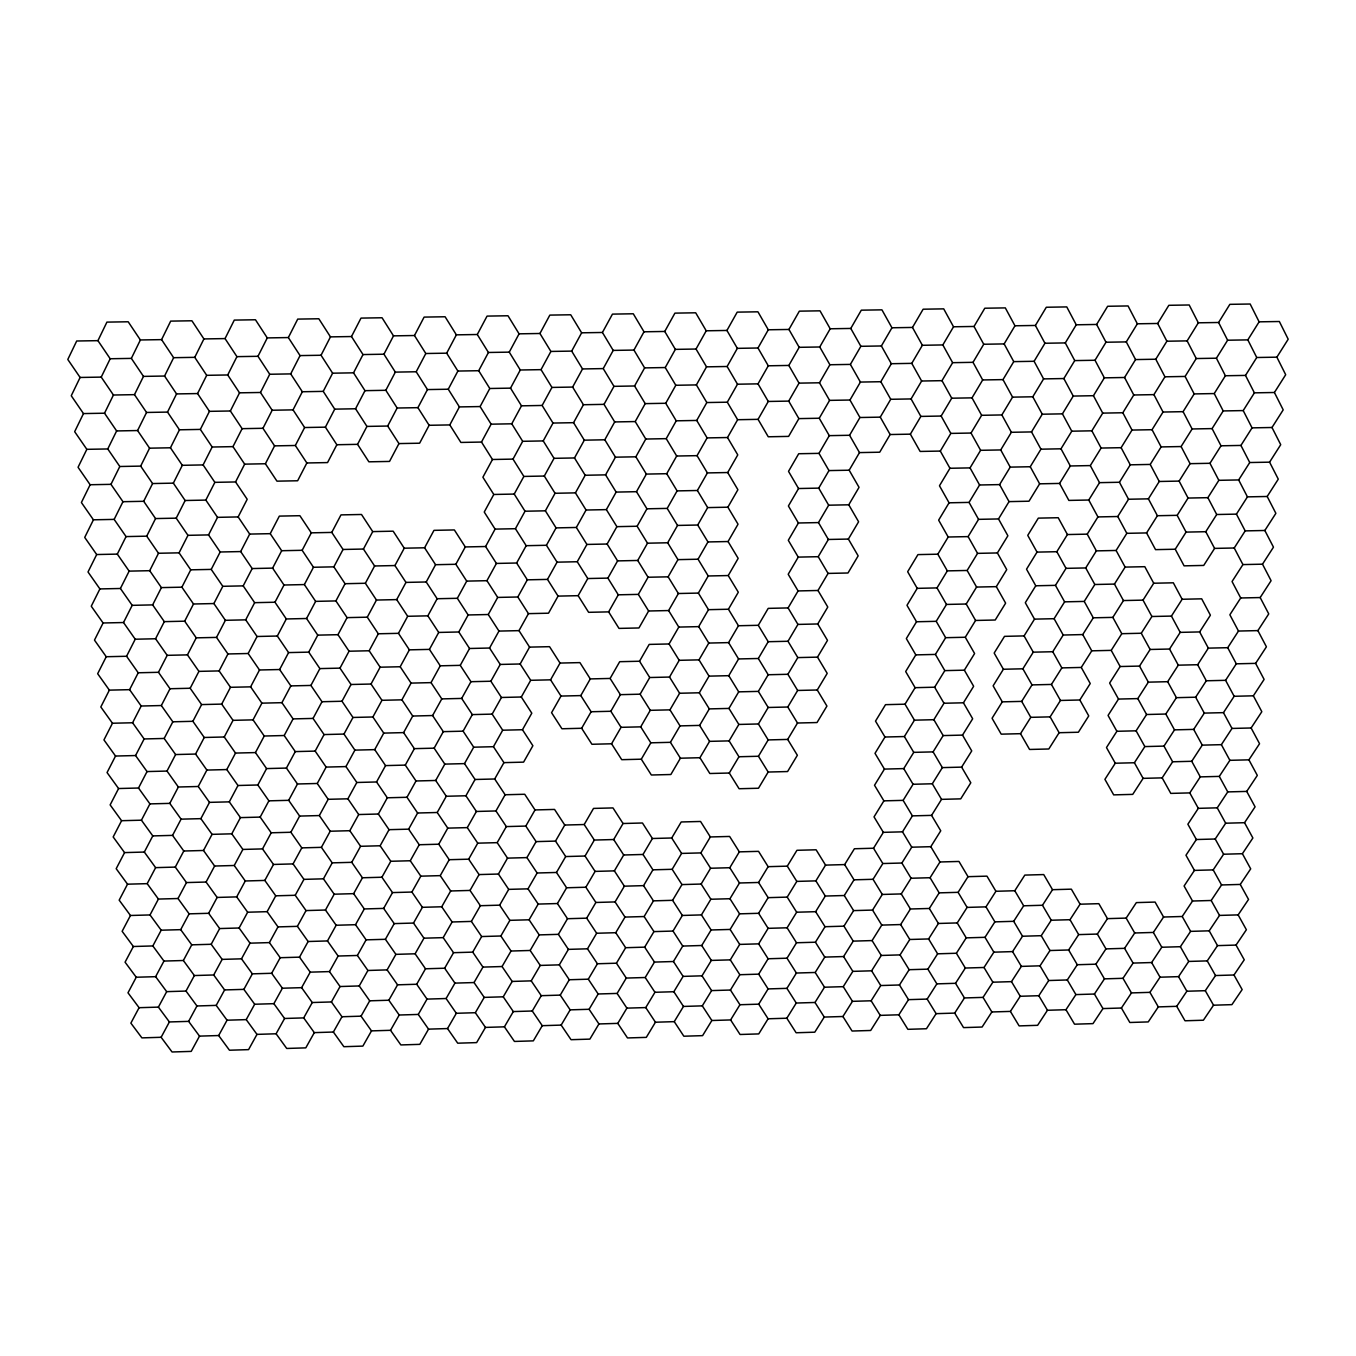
<?xml version="1.0" encoding="UTF-8"?>
<svg xmlns="http://www.w3.org/2000/svg" width="1356" height="1356" viewBox="0 0 1356 1356"><rect width="100%" height="100%" fill="white"/><g stroke="black" fill="none" stroke-linecap="round" stroke-linejoin="round"><path stroke-width="1.5" d="M97.937 340.661L106.921 322.118L128.193 321.779L140.38 339.966L161.584 339.627L173.636 357.696L194.756 357.34L206.688 375.324L227.723 374.968L239.52 392.833L260.488 392.477L272.166 410.241L293.049 409.868L304.608 427.53L325.406 427.157L336.847 444.734L327.542 462.582L306.846 462.972L295.354 445.497L274.573 445.87L262.962 428.293L242.114 428.666L230.367 410.987L209.434 411.343L197.569 393.562L176.551 393.918L164.568 376.036L143.482 376.392L131.363 358.391L110.192 358.747L97.937 340.661L76.699 341L67.8 359.459L80.106 377.46L71.258 395.749L83.479 413.58L104.531 413.207L116.633 430.937L137.583 430.547L149.567 448.175L170.449 447.785L182.314 465.311L203.112 464.922L214.858 482.346L235.571 481.956L247.199 499.279L238.148 516.924L249.69 534.078L270.234 533.671L281.675 550.722L302.151 550.299L313.456 567.266L333.864 566.842L345.051 583.707L365.374 583.266L376.459 600.047L396.698 599.606L407.681 616.285L427.852 615.844L438.7 632.438L458.803 631.981L469.549 648.49L489.567 648.032L500.211 664.44L520.162 663.982L530.688 680.305L550.57 679.831L560.994 696.069L580.792 695.594L591.114 711.747L610.844 711.273L620.37 694.662L640.134 694.187L649.727 677.525L669.525 677.051L679.203 660.321L699.001 659.864L708.764 643.066L728.596 642.608L738.444 625.743L758.292 625.302L768.208 608.369L788.09 607.929L798.091 590.928L817.99 590.487L828.075 573.418L847.992 572.995L858.162 555.858L848.381 539.061L858.602 521.772L848.771 504.805L859.043 487.346L849.178 470.21L859.484 452.599L879.722 452.209L890.129 434.53L910.368 434.157L920.86 416.411L941.149 416.038L951.726 398.206L972.015 397.85L982.676 379.951L1002.999 379.612L1013.746 361.628L1034.103 361.289L1044.934 343.254L1065.308 342.915L1076.24 324.796L1096.631 324.457L1107.649 306.27L1128.056 305.947L1137.345 323.796L1126.294 341.898L1105.987 342.237L1095.021 360.255L1074.732 360.594L1063.85 378.544L1043.595 378.9L1032.797 396.783L1012.559 397.139L1001.864 414.936L981.642 415.309L971.032 433.039L950.827 433.411L940.301 451.073L920.131 451.446L910.368 434.157M83.479 413.58L74.665 431.683L86.835 449.328L107.768 448.955L119.803 466.498L140.668 466.108L152.584 483.55L173.348 483.143L185.145 500.5L205.841 500.093L217.519 517.348L238.148 516.924M306.846 462.972L297.642 480.77L276.963 481.16L265.403 463.752L244.656 464.142L232.978 446.632L212.163 447.022L200.349 429.411L179.45 429.801L167.517 412.088L146.55 412.461L134.481 394.647L113.429 395.02L101.242 377.104L110.192 358.747M86.835 449.328L78.055 467.278L90.14 484.736L110.972 484.346L122.955 501.703L143.702 501.296L155.55 518.568L176.229 518.162L187.959 535.332L208.553 534.908L220.164 551.994L240.69 551.57L252.182 568.554L272.624 568.113L283.997 585.012L304.371 584.572L315.626 601.369L335.915 600.928L347.068 617.624L367.29 617.183L378.307 633.777L398.461 633.337L409.376 649.846L429.445 649.388L440.242 665.813L460.26 665.355L470.939 681.695L490.872 681.237L501.449 697.476L521.314 697.001L531.789 713.171L522.467 729.731L502.686 730.206L492.16 714.12L472.329 714.595L461.684 698.425L441.785 698.899L431.039 682.627L411.054 683.102L400.19 666.745L380.138 667.203L369.171 650.761L349.051 651.219L337.966 634.693L317.762 635.133L306.575 618.505L286.302 618.963L274.98 602.234L254.64 602.674L243.199 585.877L222.791 586.3L211.231 569.401L190.738 569.825L179.077 552.841L158.499 553.265L146.719 536.162L126.057 536.586L114.158 519.399L93.428 519.806L81.394 502.517L90.14 484.736M104.531 413.207L113.429 395.02M131.363 358.391L140.38 339.966M107.768 448.955L116.633 430.937M134.481 394.647L143.482 376.392M161.584 339.627L170.687 321.118L191.908 320.779L203.909 338.932L225.045 338.593L236.927 356.645L257.979 356.306L269.725 374.256L290.709 373.9L302.337 391.748L323.236 391.376L334.729 409.139L355.56 408.766L366.934 426.411L387.68 426.038L398.952 443.582L419.614 443.209L429.123 425.292L417.919 407.664L397.139 408.02L385.833 390.291L364.984 390.664L353.543 372.832L332.61 373.188L321.05 355.255L300.049 355.594L288.353 337.559L267.268 337.915L255.453 319.762L234.283 320.101L225.045 338.593M93.428 519.806L84.716 537.417L96.683 554.536L117.311 554.112L129.142 571.13L149.702 570.69L161.415 587.606L181.89 587.182L193.501 603.996L213.892 603.556L225.384 620.302L245.707 619.845L257.064 636.489L277.319 636.032L288.574 652.592L308.744 652.134L319.88 668.593L339.983 668.135L351.018 684.492L371.036 684.034L381.951 700.306L401.918 699.832L412.716 716.036L432.598 715.544L443.293 731.647L463.108 731.172L473.702 747.19L493.448 746.698L503.924 762.631L523.586 762.14L532.874 745.732L522.467 729.731M110.972 484.346L119.803 466.498M137.583 430.547L146.55 412.461M164.568 376.036L173.636 357.696M96.683 554.536L88.004 571.978L99.903 588.928L120.413 588.487L132.193 605.335L152.652 604.895L164.313 621.641L184.687 621.184L196.23 637.845L216.519 637.405L227.944 653.965L248.165 653.507L259.488 669.983L279.641 669.525L290.828 685.899L310.914 685.441L321.982 701.73L342 701.255L352.967 717.46L372.9 716.985L383.748 733.104L403.613 732.613L414.36 748.648L434.157 748.173L444.802 764.106L464.515 763.614L475.058 779.48L494.703 778.988L505.127 794.752L524.721 794.26L535.027 809.939L554.553 809.43L564.757 825.041L584.199 824.533L594.318 840.059L613.692 839.534L623.048 823.516L642.456 822.99L652.405 838.5L671.729 837.991L681.204 821.973L700.543 821.465L710.341 836.957L729.63 836.449L739.325 851.856L758.546 851.348L768.14 866.67L787.294 866.145L796.938 850.297L816.109 849.788L825.55 865.111L844.652 864.586L854.399 848.754L873.535 848.229L883.349 832.347L902.503 831.838L912.402 815.871L931.572 815.38L941.539 799.362L960.726 798.854L970.794 782.785L961.624 767.123L942.352 767.615L932.318 783.768L913.063 784.277L903.13 800.362L883.892 800.854L874.027 816.888L883.349 832.347M114.158 519.399L122.955 501.703M140.668 466.108L149.567 448.175M167.517 412.088L176.551 393.918M194.756 357.34L203.909 338.932M99.903 588.928L91.259 606.217L103.09 622.98L123.515 622.54L135.227 639.218L155.567 638.761L167.178 655.338L187.45 654.88L198.925 671.373L219.13 670.915L230.486 687.306L250.623 686.848L261.877 703.154L281.929 702.679L293.066 718.9L313.05 718.426L324.067 734.562L343.983 734.071L354.899 750.122L374.731 749.631L385.545 765.598L405.308 765.106L416.004 780.971L435.7 780.48L446.294 796.26L465.922 795.769L476.397 811.464L495.957 810.956L506.33 826.584L525.823 826.075L536.095 841.618L555.519 841.093L565.689 856.551L585.046 856.026L594.318 840.059M117.311 554.112L126.057 536.586M143.702 501.296L152.584 483.55M170.449 447.785L179.45 429.801M197.569 393.562L206.688 375.324M103.09 622.98L94.479 640.117L106.243 656.728L126.566 656.27L138.227 672.779L158.466 672.305L170.008 688.729L190.179 688.255L201.603 704.578L221.706 704.103L233.012 720.341L253.047 719.866L264.234 736.02L284.201 735.528L295.269 751.597L315.168 751.105L326.135 767.089L345.95 766.581L356.814 782.48L376.561 781.971L387.308 797.786L406.986 797.277L417.614 813.007L437.225 812.498L447.768 828.126L467.295 827.618L477.736 843.161L497.194 842.652L507.517 858.128L526.925 857.602L537.145 872.993L556.485 872.467L566.605 887.773L585.86 887.231L595.098 871.4L614.387 870.874L623.709 854.992L643.015 854.466L652.405 838.5M120.413 588.487L129.142 571.13M146.719 536.162L155.55 518.568M173.348 483.143L182.314 465.311M200.349 429.411L209.434 411.343M227.723 374.968L236.927 356.645M106.243 656.728L97.666 673.712L109.361 690.136L129.6 689.662L141.194 706.018L161.347 705.544L172.822 721.799L192.891 721.307L204.248 737.478L224.265 736.986L235.503 753.072L255.453 752.58L266.573 768.581L286.438 768.072L297.473 783.988L317.27 783.48L328.169 799.311L347.899 798.803L358.696 814.532L378.358 814.024L389.053 829.669L408.631 829.16L419.224 844.737L438.751 844.212L449.226 859.704L468.668 859.179L479.058 874.569L498.432 874.044L508.703 889.367L528.009 888.841L538.196 904.079L557.435 903.537L567.503 918.707L586.69 918.165L595.877 902.469L615.082 901.926L624.353 886.18L643.575 885.638L652.914 869.823L672.169 869.298L681.593 853.416L700.849 852.907L710.341 836.957M123.515 622.54L132.193 605.335M149.702 570.69L158.499 553.265M176.229 518.162L185.145 500.5M203.112 464.922L212.163 447.022M230.367 410.987L239.52 392.833M257.979 356.306L267.268 337.915M109.361 690.136L100.819 706.968L112.463 723.24L132.6 722.765L144.126 738.952L164.178 738.461L175.602 754.546L195.586 754.055L206.875 770.072L226.791 769.564L237.978 785.497L257.826 784.988L268.895 800.837L288.675 800.328L299.642 816.075L319.338 815.566L330.203 831.228L349.831 830.703L360.577 846.297L380.138 845.771L390.782 861.28L410.275 860.755L420.818 876.162L440.242 875.637L450.667 890.977L470.024 890.434L480.363 905.706L499.652 905.164L509.873 920.334L529.094 919.792L539.213 934.894L558.384 934.352L568.401 949.37L587.487 948.81L596.657 933.25L615.76 932.708L624.997 917.08L644.134 916.537L653.439 900.859L672.593 900.316L681.966 884.587L701.154 884.044L710.595 868.247L729.799 867.721L739.325 851.856M126.566 656.27L135.227 639.218M152.652 604.895L161.415 587.606M179.077 552.841L187.959 535.332M205.841 500.093L214.858 482.346M232.978 446.632L242.114 428.666M260.488 392.477L269.725 374.256M288.353 337.559L297.727 319.101L318.829 318.762L330.457 336.881L351.492 336.542L363.001 354.56L383.951 354.204L395.325 372.12L416.207 371.764L427.462 389.579L448.26 389.223L459.396 406.919L480.109 406.563L491.126 424.174L511.771 423.801L522.67 441.31L543.231 440.92L554.028 458.328L574.503 457.955L585.182 475.261L605.59 474.871L616.149 492.092L636.489 491.686L646.354 474.091L666.728 473.702L676.678 456.023L697.052 455.65L707.103 437.903L727.511 437.53L737.63 419.716L758.055 419.343L768.276 401.461L788.717 401.105L799.023 383.138L819.499 382.782L829.889 364.747L850.381 364.408L860.857 346.305L881.383 345.966L891.943 327.779L912.486 327.44L923.131 309.202L943.708 308.863L953.522 326.779L942.844 344.933L922.368 345.288L911.774 363.357L891.333 363.713L880.824 381.714L860.399 382.07L849.975 400.02L829.584 400.376L819.244 418.241L798.87 418.614L788.616 436.395L768.259 436.785L758.055 419.343M112.463 723.24L103.954 739.918L115.531 756.038L135.566 755.546L147.041 771.564L167.008 771.072L178.348 787.005L198.247 786.497L209.485 802.362L229.3 801.854L240.436 817.617L260.183 817.092L271.2 832.787L290.879 832.262L301.795 847.873L321.406 847.347L332.203 862.857L351.746 862.331L362.442 877.773L381.917 877.23L392.494 892.587L411.902 892.045L422.394 907.317L441.734 906.774L452.107 921.978L471.38 921.419L481.651 936.538L500.856 935.996L511.026 951.031L530.162 950.471L540.247 965.421L559.316 964.862L569.283 979.744L588.301 979.185L597.42 963.76L616.438 963.201L625.641 947.708L644.676 947.149L653.948 931.606L673.017 931.063L682.356 915.453L701.442 914.91L710.849 899.248L729.969 898.723L739.461 882.993L758.58 882.468L768.14 866.67M129.6 689.662L138.227 672.779M155.567 638.761L164.313 621.641M181.89 587.182L190.738 569.825M208.553 534.908L217.519 517.348M235.571 481.956L244.656 464.142M262.962 428.293L272.166 410.241M290.709 373.9L300.049 355.594M115.531 756.038L107.056 772.564L118.582 788.531L138.515 788.022L149.923 803.888L169.788 803.379L181.077 819.16L200.874 818.651L212.061 834.347L231.791 833.821L242.86 849.432L262.522 848.907L273.488 864.45L293.066 863.908L303.93 879.366L323.44 878.824L334.186 894.197L353.645 893.655L364.289 908.944L383.663 908.401L394.206 923.606L413.512 923.063L423.953 938.183L443.192 937.64L453.531 952.692L472.719 952.132L482.939 967.099L502.059 966.54L512.178 981.439L531.23 980.863L541.264 995.677L560.248 995.118L570.164 1009.847L589.097 1009.288L598.165 993.982L617.116 993.423L626.269 978.066L645.219 977.507L654.456 962.082L673.44 961.523L682.729 946.064L701.73 945.505L711.103 929.979L730.121 929.436L739.579 913.842L758.614 913.3L768.14 897.655L787.209 897.113L796.803 881.4L815.888 880.875L825.55 865.111M132.6 722.765L141.194 706.018M158.466 672.305L167.178 655.338M184.687 621.184L193.501 603.996M211.231 569.401L220.164 551.994M265.403 463.752L274.573 445.87M293.049 409.868L302.337 391.748M321.05 355.255L330.457 336.881M118.582 788.531L110.141 804.905L121.582 820.702L141.431 820.194L152.787 835.906L172.551 835.381L183.789 851.009L203.502 850.483L214.621 866.026L234.249 865.501L245.266 880.976L264.827 880.434L275.743 895.808L295.235 895.282L306.032 910.571L325.474 910.029L336.152 925.25L355.526 924.707L366.103 939.844L385.409 939.301L395.884 954.353L415.122 953.793L425.496 968.777L444.666 968.218L454.938 983.117L474.041 982.558L484.211 997.389L503.245 996.813L513.314 1011.576L532.281 1011L542.264 1025.678L561.164 1025.102L571.045 1039.696L589.877 1039.12L598.928 1023.95L617.777 1023.373L626.896 1008.135L645.761 1007.576L654.948 992.287L673.847 991.728L683.102 976.388L702.018 975.828L711.358 960.421L730.291 959.862L739.698 944.403L758.648 943.861L768.123 928.335L787.107 927.792L796.667 912.215L815.651 911.69L825.279 896.045L844.296 895.519L854.009 879.824L873.044 879.298L882.824 863.535L901.876 863.026L911.74 847.195L930.809 846.686L940.742 830.804L931.572 815.38M135.566 755.546L144.126 738.952M161.347 705.544L170.008 688.729M187.45 654.88L196.23 637.845M213.892 603.556L222.791 586.3M240.69 551.57L249.69 534.078M295.354 445.497L304.608 427.53M323.236 391.376L332.61 373.188M351.492 336.542L361.001 318.101L382.053 317.762L393.494 335.864L414.478 335.525L425.801 353.509L446.683 353.17L457.887 371.052L478.702 370.713L489.787 388.494L510.534 388.138L521.484 405.834L542.146 405.461L552.994 423.055L573.571 422.682L584.3 440.175L604.81 439.785L615.438 457.175L635.862 456.803L645.778 439.039L666.237 438.649L676.237 420.818L696.73 420.445L706.815 402.546L727.308 402.19L737.495 384.206L758.021 383.85L768.276 365.798L788.836 365.442L799.176 347.322L819.753 346.983L830.194 328.779L850.788 328.44L861.314 310.168L881.942 309.846L891.943 327.779M121.582 820.702L113.175 836.957L124.566 852.602L144.329 852.06L155.618 867.637L175.297 867.094L186.467 882.57L206.078 882.044L217.146 897.435L236.69 896.892L247.656 912.215L267.132 911.673L277.98 926.894L297.388 926.351L308.134 941.505L327.474 940.945L338.119 956.031L357.391 955.472L367.917 970.472L387.121 969.896L397.562 984.829L416.699 984.253L427.021 999.101L446.107 998.525L456.328 1013.288L475.346 1012.712L485.465 1027.407L504.415 1026.831L514.449 1041.442L533.332 1040.866L542.264 1025.678M138.515 788.022L147.041 771.564M164.178 738.461L172.822 721.799M190.179 688.255L198.925 671.373M216.519 637.405L225.384 620.302M243.199 585.877L252.182 568.554M270.234 533.671L279.336 516.111L299.896 515.704L311.287 532.84L331.779 532.416L343.034 549.468L363.442 549.044L374.595 565.977L394.935 565.554L405.969 582.402L426.225 581.978L437.14 598.725L457.345 598.301L468.142 614.963L488.262 614.522L498.957 631.082L518.992 630.642L529.569 647.117L549.553 646.676L560.028 663.067L579.927 662.609L590.284 678.915L610.115 678.441L619.692 661.694L639.54 661.236L649.185 644.405L669.067 643.964L678.797 627.082L698.696 626.625L708.493 609.675L728.426 609.234L738.308 592.216L728.24 575.554L708.222 575.978L698.374 593.081L678.373 593.521L668.61 610.556L648.626 610.997L638.947 627.964L618.997 628.404L608.641 611.878L588.623 612.319L578.148 595.674L558.062 596.115L547.485 579.402L527.315 579.826L516.636 563.011L496.398 563.435L485.601 546.519L465.278 546.943L454.362 529.942L433.971 530.349L424.598 547.79L404.241 548.197L393.155 531.179L372.714 531.603L361.51 514.483L340.983 514.89L331.779 532.416M325.406 427.157L334.729 409.139M353.543 372.832L363.001 354.56M124.566 852.602L116.192 868.688L127.532 884.18L147.194 883.654L158.415 899.062L178.009 898.52L189.128 913.842L208.654 913.3L219.655 928.555L239.114 927.996L250.013 943.166L269.403 942.606L280.2 957.709L299.523 957.15L310.202 972.15L329.457 971.591L340.051 986.524L359.238 985.948L369.713 1000.813L388.833 1000.236L399.206 1015.017L418.275 1014.441L428.547 1029.136L447.531 1028.56L457.718 1043.188L476.634 1042.611L485.465 1027.407M141.431 820.194L149.923 803.888M167.008 771.072L175.602 754.546M192.891 721.307L201.603 704.578M219.13 670.915L227.944 653.965M245.707 619.845L254.64 602.674M272.624 568.113L281.675 550.722M355.56 408.766L364.984 390.664M383.951 354.204L393.494 335.864M127.532 884.18L119.175 900.147L130.464 915.486L150.024 914.944L161.195 930.199L180.704 929.657L191.755 944.827L211.197 944.285L222.147 959.387L241.504 958.828L252.352 973.845L271.658 973.286L282.387 988.219L301.625 987.66L312.253 1002.525L331.423 1001.948L341.966 1016.746L361.052 1016.169L371.493 1030.882L390.528 1030.306L400.851 1044.934L419.818 1044.357L428.547 1029.136M144.329 852.06L152.787 835.906M169.788 803.379L178.348 787.005M195.586 754.055L204.248 737.478M221.706 704.103L230.486 687.306M248.165 653.507L257.064 636.489M274.98 602.234L283.997 585.012M302.151 550.299L311.287 532.84M398.952 443.582L389.528 461.43L368.883 461.82L357.56 444.344L366.934 426.411M385.833 390.291L395.325 372.12M414.478 335.525L424.106 317.101L445.107 316.762L456.362 334.847L477.295 334.508L488.431 352.475L509.263 352.136L520.28 370.002L541.044 369.646L551.943 387.426L572.639 387.07L583.419 404.732L604.03 404.359L614.692 421.936L635.235 421.563L645.202 403.63L665.745 403.274L675.797 385.274L696.391 384.918L706.527 366.849L727.121 366.493L737.342 348.356L726.935 330.457L737.206 312.134L757.936 311.812L768.293 329.779L757.987 348L737.342 348.356M130.464 915.486L122.142 931.301L133.363 946.505L152.838 945.946L163.957 961.065L183.365 960.506L194.366 975.54L213.706 974.981L224.604 989.931L243.877 989.372L254.674 1004.237L273.878 1003.677L284.574 1018.475L303.71 1017.898L314.304 1032.628L333.373 1032.035L343.865 1046.696L362.866 1046.103L371.493 1030.882M147.194 883.654L155.618 867.637M172.551 835.381L181.077 819.16M198.247 786.497L206.875 770.072M224.265 736.986L233.012 720.341M250.623 686.848L259.488 669.983M277.319 636.032L286.302 618.963M304.371 584.572L313.456 567.266M387.68 426.038L397.139 408.02M416.207 371.764L425.801 353.509M133.363 946.505L125.074 962.184L136.244 977.235L155.635 976.676L166.686 991.643L186.009 991.067L196.942 1005.966L216.214 1005.389L227.045 1020.204L246.233 1019.627L256.979 1034.374L276.099 1033.781L286.726 1048.459L305.795 1047.866L314.304 1032.628M150.024 914.944L158.415 899.062M175.297 867.094L183.789 851.009M200.874 818.651L209.485 802.362M226.791 769.564L235.503 753.072M253.047 719.866L261.877 703.154M279.641 669.525L288.574 652.592M306.575 618.505L315.626 601.369M333.864 566.842L343.034 549.468M417.919 407.664L427.462 389.579M446.683 353.17L456.362 334.847M136.244 977.235L127.989 992.795L139.092 1007.694L158.398 1007.118L169.381 1021.949L188.62 1021.373L199.518 1036.12L218.672 1035.543L229.469 1050.222L248.572 1049.629L256.979 1034.374M152.838 945.946L161.195 930.199M178.009 898.52L186.467 882.57M203.502 850.483L212.061 834.347M229.3 801.854L237.978 785.497M255.453 752.58L264.234 736.02M281.929 702.679L290.828 685.899M308.744 652.134L317.762 635.133M335.915 600.928L345.051 583.707M363.442 549.044L372.714 531.603M448.26 389.223L457.887 371.052M477.295 334.508L487.058 316.101L507.991 315.762L519.077 333.83L539.942 333.491L550.892 351.441L571.69 351.102L582.521 368.951L603.234 368.595L613.963 386.341L634.591 385.985L645.202 403.63M139.092 1007.694L130.871 1023.119L141.905 1037.882L161.127 1037.289L172.059 1051.985L191.213 1051.392L199.518 1036.12M155.635 976.676L163.957 961.065M180.704 929.657L189.128 913.842M206.078 882.044L214.621 866.026M231.791 833.821L240.436 817.617M257.826 784.988L266.573 768.581M284.201 735.528L293.066 718.9M310.914 685.441L319.88 668.593M337.966 634.693L347.068 617.624M365.374 583.266L374.595 565.977M727.511 437.53L737.766 454.887L727.697 472.532L707.391 472.922L697.391 490.499L677.102 490.889L667.203 508.398L646.931 508.805L637.117 526.247L616.878 526.653L606.369 509.619L586.063 510.025L575.436 492.872L555.045 493.279L544.315 476.041L523.857 476.431L513.009 459.108L492.465 459.498L481.499 442.056L460.887 442.446L449.802 424.92L459.396 406.919M478.702 370.713L488.431 352.475M158.398 1007.118L166.686 991.643M183.365 960.506L191.755 944.827M208.654 913.3L217.146 897.435M234.249 865.501L242.86 849.432M260.183 817.092L268.895 800.837M286.438 768.072L295.269 751.597M313.05 718.426L321.982 701.73M339.983 668.135L349.051 651.219M367.29 617.183L376.459 600.047M394.935 565.554L404.241 548.197M480.109 406.563L489.787 388.494M509.263 352.136L519.077 333.83M161.127 1037.289L169.381 1021.949M186.009 991.067L194.366 975.54M211.197 944.285L219.655 928.555M236.69 896.892L245.266 880.976M262.522 848.907L271.2 832.787M288.675 800.328L297.473 783.988M315.168 751.105L324.067 734.562M342 701.255L351.018 684.492M369.171 650.761L378.307 633.777M396.698 599.606L405.969 582.402M481.499 442.056L491.126 424.174M510.534 388.138L520.28 370.002M539.942 333.491L549.841 315.101L570.723 314.778L581.622 332.813L571.69 351.102M188.62 1021.373L196.942 1005.966M213.706 974.981L222.147 959.387M239.114 927.996L247.656 912.215M264.827 880.434L273.488 864.45M290.879 832.262L299.642 816.075M317.27 783.48L326.135 767.089M343.983 734.071L352.967 717.46M371.036 684.034L380.138 667.203M398.461 633.337L407.681 616.285M426.225 581.978L435.564 564.706L455.853 564.282L466.718 581.114L486.94 580.69L497.686 597.42L517.822 596.996L528.45 613.641L548.519 613.2L558.062 596.115M492.465 459.498L482.889 477.227L493.787 494.465L514.229 494.076L525.026 511.229L545.383 510.822L556.062 527.891L576.351 527.467L586.911 544.434L607.132 544.027L617.59 560.892L637.727 560.469L647.507 543.197L667.677 542.773L677.542 525.433L697.713 525.026L707.663 507.602L727.884 507.195L737.901 489.702L727.697 472.532M511.771 423.801L521.484 405.834M541.044 369.646L550.892 351.441M216.214 1005.389L224.604 989.931M241.504 958.828L250.013 943.166M267.132 911.673L275.743 895.808M293.066 863.908L301.795 847.873M319.338 815.566L328.169 799.311M345.95 766.581L354.899 750.122M372.9 716.985L381.951 700.306M400.19 666.745L409.376 649.846M427.852 615.844L437.14 598.725M455.853 564.282L465.278 546.943M493.787 494.465L484.245 512.043L495.093 529.111L515.433 528.704L526.179 545.688L546.434 545.282L557.062 562.164L577.249 561.74L587.775 578.537L607.895 578.114L618.285 594.809L638.337 594.386L648.066 577.249L668.135 576.825L677.949 559.638L698.052 559.214L707.951 541.942L728.053 541.536L738.037 524.213L727.884 507.195M513.009 459.108L522.67 441.31M542.146 405.461L551.943 387.426M218.672 1035.543L227.045 1020.204M243.877 989.372L252.352 973.845M269.403 942.606L277.98 926.894M295.235 895.282L303.93 879.366M321.406 847.347L330.203 831.228M347.899 798.803L356.814 782.48M374.731 749.631L383.748 733.104M401.918 699.832L411.054 683.102M429.445 649.388L438.7 632.438M457.345 598.301L466.718 581.114M485.601 546.519L495.093 529.111M514.229 494.076L523.857 476.431M543.231 440.92L552.994 423.055M572.639 387.07L582.521 368.951M603.234 368.595L613.2 350.407L602.437 332.474L612.454 314.117L633.286 313.778L643.998 331.796L633.947 350.068L644.609 367.9L634.591 385.985M246.233 1019.627L254.674 1004.237M271.658 973.286L280.2 957.709M297.388 926.351L306.032 910.571M323.44 878.824L332.203 862.857M349.831 830.703L358.696 814.532M376.561 781.971L385.545 765.598M403.613 732.613L412.716 716.036M431.039 682.627L440.242 665.813M458.803 631.981L468.142 614.963M486.94 580.69L496.398 563.435M515.433 528.704L525.026 511.229M544.315 476.041L554.028 458.328M573.571 422.682L583.419 404.732M273.878 1003.677L282.387 988.219M299.523 957.15L308.134 941.505M325.474 910.029L334.186 894.197M351.746 862.331L360.577 846.297M378.358 814.024L387.308 797.786M405.308 765.106L414.36 748.648M432.598 715.544L441.785 698.899M460.26 665.355L469.549 648.49M488.262 614.522L497.686 597.42M516.636 563.011L526.179 545.688M545.383 510.822L555.045 493.279M574.503 457.955L584.3 440.175M604.03 404.359L613.963 386.341M276.099 1033.781L284.574 1018.475M301.625 987.66L310.202 972.15M327.474 940.945L336.152 925.25M353.645 893.655L362.442 877.773M380.138 845.771L389.053 829.669M406.986 797.277L416.004 780.971M434.157 748.173L443.293 731.647M461.684 698.425L470.939 681.695M489.567 648.032L498.957 631.082M517.822 596.996L527.315 579.826M546.434 545.282L556.062 527.891M575.436 492.872L585.182 475.261M604.81 439.785L614.692 421.936M675.797 385.274L665.254 367.544L675.356 349.373L664.762 331.457L674.915 313.134L695.696 312.795L706.222 330.796L696.035 349.034L706.527 366.849M303.71 1017.898L312.253 1002.525M329.457 971.591L338.119 956.031M355.526 924.707L364.289 908.944M381.917 877.23L390.782 861.28M408.631 829.16L417.614 813.007M435.7 780.48L444.802 764.106M463.108 731.172L472.329 714.595M490.872 681.237L500.211 664.44M518.992 630.642L528.45 613.641M547.485 579.402L557.062 562.164M576.351 527.467L586.063 510.025M605.59 474.871L615.438 457.175M331.423 1001.948L340.051 986.524M357.391 955.472L366.103 939.844M383.663 908.401L392.494 892.587M410.275 860.755L419.224 844.737M437.225 812.498L446.294 796.26M464.515 763.614L473.702 747.19M492.16 714.12L501.449 697.476M520.162 663.982L529.569 647.117M577.249 561.74L586.911 544.434M606.369 509.619L616.149 492.092M333.373 1032.035L341.966 1016.746M359.238 985.948L367.917 970.472M385.409 939.301L394.206 923.606M411.902 892.045L420.818 876.162M438.751 844.212L447.768 828.126M465.922 795.769L475.058 779.48M493.448 746.698L502.686 730.206M521.314 697.001L530.688 680.305M578.148 595.674L587.775 578.537M607.132 544.027L616.878 526.653M361.052 1016.169L369.713 1000.813M387.121 969.896L395.884 954.353M413.512 923.063L422.394 907.317M440.242 875.637L449.226 859.704M467.295 827.618L476.397 811.464M494.703 778.988L503.924 762.631M550.57 679.831L560.028 663.067M607.895 578.114L617.59 560.892M388.833 1000.236L397.562 984.829M415.122 953.793L423.953 938.183M441.734 906.774L450.667 890.977M468.668 859.179L477.736 843.161M495.957 810.956L505.127 794.752M560.994 696.069L551.57 712.697L561.943 728.765L581.656 728.274L591.928 744.275L611.573 743.783L621.048 727.325L640.727 726.85L650.27 710.324L669.966 709.849L679.61 693.255L699.323 692.78L709.035 676.135L728.782 675.678L738.579 658.948L758.326 658.491L768.208 641.71L787.989 641.269L797.938 624.421L817.753 623.963L827.787 607.047L817.99 590.487M608.641 611.878L618.285 594.809M390.528 1030.306L399.206 1015.017M416.699 984.253L425.496 968.777M443.192 937.64L452.107 921.978M470.024 890.434L479.058 874.569M497.194 842.652L506.33 826.584M580.792 695.594L590.284 678.915M799.176 347.322L788.938 329.457L799.345 311.151L820.024 310.829L830.194 328.779M418.275 1014.441L427.021 999.101M444.666 968.218L453.531 952.692M471.38 921.419L480.363 905.706M498.432 874.044L507.517 858.128M525.823 826.075L535.027 809.939M581.656 728.274L591.114 711.747M446.107 998.525L454.938 983.117M472.719 952.132L481.651 936.538M499.652 905.164L508.703 889.367M526.925 857.602L536.095 841.618M447.531 1028.56L456.328 1013.288M474.041 982.558L482.939 967.099M500.856 935.996L509.873 920.334M528.009 888.841L537.145 872.993M555.519 841.093L564.757 825.041M475.346 1012.712L484.211 997.389M502.059 966.54L511.026 951.031M529.094 919.792L538.196 904.079M556.485 872.467L565.689 856.551M584.199 824.533L593.521 808.413L612.997 807.922L623.048 823.516M728.24 575.554L738.173 558.367L728.053 541.536M503.245 996.813L512.178 981.439M530.162 950.471L539.213 934.894M557.435 903.537L566.605 887.773M611.573 743.783L621.726 759.682L641.303 759.191L650.812 742.817L670.423 742.325L680.017 725.884L699.628 725.409L709.307 708.9L728.952 708.425L738.698 691.848L758.36 691.39L768.191 674.746L787.887 674.288L797.803 657.592L817.499 657.135L827.499 640.371L817.753 623.963M849.178 470.21L828.974 470.583L818.736 488.126L798.548 488.533L788.395 505.991L798.396 522.992L818.482 522.585L828.669 505.195L848.771 504.805M798.548 488.533L788.514 471.363L798.701 453.735L818.99 453.362L829.279 435.649L849.568 435.276L859.941 417.512L880.264 417.139L890.723 399.291L911.079 398.935L921.622 381.019L941.996 380.663L952.624 362.679L973.015 362.323L983.727 344.255L1004.152 343.916L1014.966 325.779L1035.408 325.457L1046.307 307.253L1066.765 306.914L1076.24 324.796M504.415 1026.831L513.314 1011.576M531.23 980.863L540.247 965.421M558.384 934.352L567.503 918.707M798.396 522.992L788.294 540.298L798.243 557.113L818.227 556.689L828.363 539.468L848.381 539.061M532.281 1011L541.264 995.677M559.316 964.862L568.401 949.37M817.499 657.135L827.211 673.373L817.261 690.001L797.65 690.458L787.785 707.018L768.191 707.476L758.411 723.968L738.834 724.443L729.121 740.885L709.578 741.359L699.933 757.716L680.407 758.207L670.864 774.513L651.355 775.005L641.303 759.191M798.243 557.113L788.192 574.266L798.091 590.928M560.248 995.118L569.283 979.744M561.164 1025.102L570.164 1009.847M953.522 326.779L974.032 326.457L984.795 308.219L1005.321 307.897L1014.966 325.779M699.933 757.716L709.832 773.513L729.291 773.022L738.952 756.75L758.445 756.258L768.174 739.918L787.683 739.427L797.498 723.019L817.024 722.545L826.923 706.069L817.261 690.001M787.683 739.427L797.362 755.275L787.582 771.547L768.174 772.039L758.479 788.243L739.088 788.734L729.291 773.022M1259.114 321.83L1250.164 304.015L1229.858 304.337L1218.603 322.491L1198.314 322.813L1187.144 340.881L1166.872 341.22L1155.787 359.221L1135.548 359.577L1124.565 377.493L1104.343 377.849L1093.445 395.698L1073.24 396.071L1062.426 413.851L1042.255 414.207L1031.526 431.92L1011.373 432.293L1000.728 449.938L980.608 450.311L970.048 467.888L949.946 468.278L939.471 485.77L949.064 502.805L938.64 520.145L948.2 537.01L937.827 554.197L917.944 554.604L907.656 571.724L917.215 588.351L906.978 605.318L916.52 621.76L936.216 621.319L946.488 604.437L966.218 604.013L976.574 587.063L996.321 586.64L1006.745 569.622L997.406 552.943L1007.881 535.773L998.508 518.941L1009.034 501.618L1029.001 501.212L1039.628 483.821L1059.595 483.431L1070.308 465.972L1090.309 465.583L1101.106 448.056L1121.124 447.683L1132.006 430.072L1152.058 429.699L1163.024 412.038L1183.093 411.665L1194.161 393.918L1214.247 393.562L1225.383 375.748L1245.503 375.409L1256.741 357.509L1276.877 357.17L1288.2 339.22L1279.352 321.508L1259.114 321.83L1247.825 339.881L1227.621 340.22L1216.417 358.204L1196.229 358.543L1185.11 376.443L1164.94 376.799L1153.922 394.63L1133.769 394.986L1122.836 412.749L1102.716 413.122L1091.868 430.818L1071.765 431.191L1061.002 448.802L1040.933 449.192L1030.255 466.735L1010.203 467.125L999.609 484.6L979.574 484.99L969.065 502.398L949.064 502.805M1276.877 357.17L1285.691 374.714L1274.42 392.494L1283.2 409.868L1271.996 427.496L1280.725 444.683L1269.589 462.159L1278.284 479.16L1267.199 496.482L1275.877 513.331L1264.843 530.484L1273.47 547.163L1262.504 564.181L1271.097 580.69L1260.182 597.555L1268.741 613.895L1257.893 630.608L1266.419 646.812L1255.622 663.372L1264.114 679.407L1253.368 695.814L1261.826 711.697L1251.13 727.986L1259.555 743.715L1248.91 759.835L1257.317 775.412L1246.723 791.412L1255.08 806.837L1244.554 822.702L1252.876 837.991L1242.401 853.704L1250.69 868.857L1240.265 884.434L1221.553 884.96L1211.196 900.486L1192.517 901.028L1182.229 916.487L1163.567 917.029L1155.092 902.079L1136.362 902.604L1126.175 918.097L1107.462 918.639L1098.852 903.672L1080.071 904.198L1071.359 889.163L1052.527 889.689L1043.73 874.569L1024.814 875.095L1014.797 890.739L995.914 891.282L986.965 876.145L968.015 876.671L958.963 861.45L939.962 861.975L930.08 877.722L911.079 878.247L901.265 893.926L882.298 894.452L872.569 910.079L853.602 910.605L843.957 926.165L825.024 926.707L815.431 942.217L796.514 942.759L787.022 958.2L768.123 958.76L758.682 974.15L739.817 974.71L730.443 990.033L711.595 990.592L702.306 1005.864L683.475 1006.44L674.254 1021.644L655.44 1022.221L646.304 1037.374L627.506 1037.95L617.777 1023.373M916.52 621.76L906.333 638.574L915.808 654.88L935.42 654.423L945.64 637.693L965.286 637.252L975.574 620.455L995.236 620.014L1005.627 603.149L996.321 586.64M917.215 588.351L937.013 587.911L947.336 570.876L967.15 570.469L977.557 553.367L997.406 552.943M948.2 537.01L968.116 536.603L978.557 519.348L998.508 518.941M915.808 654.88L905.672 671.542L915.114 687.678L934.64 687.204L944.81 670.627L964.353 670.169L974.608 653.524L965.286 637.252M968.015 876.671L958.099 892.333L939.166 892.858L929.335 908.469L910.418 908.995L900.655 924.555L881.773 925.097L872.094 940.572L853.212 941.132L843.601 956.556L824.753 957.099L815.21 972.472L796.396 973.032L786.921 988.355L768.106 988.914L758.716 1004.169L739.935 1004.728L730.613 1019.932L711.849 1020.509L702.594 1035.645L683.848 1036.221L674.254 1021.644M884.976 737.02L875.01 753.343L884.434 769.089L903.757 768.598L913.741 752.36L933.098 751.885L943.166 735.579L962.523 735.105L972.676 718.748L963.438 702.798L943.979 703.255L933.86 719.697L914.436 720.172L904.384 736.545L884.976 737.02L875.518 721.121L885.519 704.662L905.028 704.188L915.114 687.678M884.434 769.089L874.518 785.26L883.892 800.854M1137.345 323.796L1157.685 323.474L1168.838 305.303L1189.195 304.981L1198.314 322.813M1271.996 427.496L1252.046 427.869L1240.926 445.429L1221.01 445.802L1209.976 463.294L1190.076 463.667L1179.127 481.092L1159.244 481.482L1148.396 498.839L1128.531 499.245L1117.768 516.517L1097.936 516.924L1087.241 534.145L1067.426 534.552L1056.832 551.706L1037.035 552.112L1026.526 569.198L1035.764 585.775L1025.305 602.708L1034.509 619.133L1024.085 635.913L1004.508 636.354L994.168 653.067L1003.389 669.254L993.117 685.831L1002.287 701.849L1021.695 701.391L1032.018 684.899L1051.442 684.441L1061.833 667.898L1081.274 667.44L1091.75 650.829L1111.225 650.371L1121.785 633.693L1141.277 633.252L1151.905 616.505L1171.431 616.082L1182.144 599.267L1201.687 598.827L1210.399 615.2L1199.653 631.93L1180.212 632.371L1169.55 649.032L1150.125 649.473L1139.532 666.084L1120.141 666.525L1109.632 683.068L1118.497 699.069L1108.055 715.443L1116.886 731.291L1106.479 747.546L1115.276 763.225L1104.92 779.344L1113.683 794.87L1132.735 794.379L1143.108 778.361L1162.177 777.869L1172.635 761.784L1191.738 761.292L1202.264 745.139L1221.383 744.664L1231.994 728.443L1251.13 727.986M995.914 891.282L985.982 906.859L967.116 907.401L957.234 922.928L938.403 923.47L928.606 938.945L909.774 939.488L900.062 954.895L881.264 955.455L871.62 970.811L852.822 971.371L843.263 986.66L824.499 987.219L815.007 1002.474L796.26 1003.033L786.836 1018.22L768.106 1018.78L758.75 1033.916L740.054 1034.492L730.613 1019.932M963.438 702.798L973.642 686.289L964.353 670.169M1059.595 483.431L1068.867 500.415L1088.766 500.025L1099.513 482.651L1119.446 482.261L1130.26 464.82L1150.227 464.43L1161.126 446.921L1181.11 446.548L1192.11 428.971L1212.095 428.598L1223.197 410.936L1243.215 410.58L1254.385 392.85L1274.42 392.494M1035.764 585.775L1055.46 585.351L1066.019 568.35L1085.732 567.944L1096.36 550.875L1116.107 550.468L1126.819 533.332L1146.583 532.925L1157.397 515.721L1177.178 515.331L1188.059 498.059L1207.874 497.669L1218.841 480.329L1238.672 479.939L1249.74 462.532L1269.589 462.159M961.624 767.123L971.727 750.919L962.523 735.105M1002.287 701.849L992.067 718.273L1001.203 734.155L1020.526 733.681L1030.78 717.341L1050.12 716.866L1060.46 700.459L1079.834 699.984L1090.241 683.526L1081.274 667.44M1003.389 669.254L1022.882 668.796L1033.255 652.168L1052.764 651.728L1063.206 635.032L1082.749 634.574L1093.275 617.811L1112.835 617.387L1123.446 600.555L1143.023 600.132L1153.719 583.233L1173.33 582.809L1182.144 599.267M1034.509 619.133L1054.104 618.692L1064.613 601.844L1084.241 601.42L1094.817 584.504L1114.463 584.08L1125.124 567.096L1144.803 566.689L1153.719 583.233M1052.527 889.689L1042.476 905.266L1023.661 905.791L1013.695 921.317L994.88 921.86L984.998 937.318L966.218 937.86L956.387 953.251L937.623 953.81L927.877 969.15L909.147 969.693L899.469 984.981L880.739 985.541L871.145 1000.779L852.449 1001.338L842.924 1016.508L824.245 1017.068L814.787 1032.187L796.125 1032.764L786.836 1018.22M1080.071 904.198L1070.003 919.707L1051.239 920.232L1041.238 935.691L1022.509 936.233L1012.576 951.607L993.863 952.166L984.015 967.489L965.319 968.031L955.539 983.303L936.86 983.863L927.165 999.084L908.503 999.643L898.875 1014.797L880.23 1015.373L870.688 1030.475L852.06 1031.035L842.924 1016.508M1079.834 699.984L1088.749 715.917L1078.376 732.24L1059.121 732.715L1048.815 748.987L1029.577 749.461L1020.526 733.681M1146.583 532.925L1155.549 549.638L1175.245 549.231L1186.076 532.111L1205.789 531.705L1216.705 514.517L1236.435 514.127L1247.435 496.872L1267.199 496.482M1264.843 530.484L1245.181 530.891L1234.231 547.994L1214.586 548.4L1203.721 565.435L1184.093 565.842L1175.245 549.231M1107.462 918.639L1097.36 934.064L1078.664 934.606L1068.647 949.98L1049.968 950.522L1040.018 965.828L1021.373 966.387L1011.491 981.642L992.846 982.202L983.049 997.389L964.438 997.948L954.709 1013.102L936.115 1013.661L926.453 1028.746L907.876 1029.323L898.875 1014.797M1118.497 699.069L1137.803 698.594L1148.346 682.153L1167.669 681.695L1178.296 665.169L1197.653 664.728L1208.332 648.134L1227.722 647.693L1238.486 631.048L1257.893 630.608M1116.886 731.291L1136.108 730.816L1146.583 714.51L1165.821 714.036L1176.398 697.679L1195.653 697.204L1206.298 680.78L1225.587 680.322L1236.299 663.813L1255.622 663.372M1262.504 564.181L1242.927 564.588L1232.045 581.538L1240.706 597.979L1229.858 614.777L1238.486 631.048M1115.276 763.225L1134.413 762.75L1144.837 746.58L1163.99 746.105L1174.499 729.867L1193.687 729.392L1204.281 713.103L1223.468 712.646L1234.146 696.289L1253.368 695.814M1163.567 917.029L1153.363 932.436L1134.701 932.979L1124.582 948.336L1105.954 948.878L1095.885 964.184L1077.291 964.726L1067.308 979.964L1048.713 980.524L1038.815 995.711L1020.237 996.27L1010.406 1011.407L991.846 1011.966L982.1 1027.034L963.557 1027.611L954.709 1013.102M1240.265 884.434L1248.537 899.435L1238.147 914.893L1219.519 915.419L1209.213 930.826L1190.602 931.369L1180.381 946.708L1161.787 947.251L1151.634 962.54L1133.074 963.082L1122.988 978.303L1104.445 978.863L1094.428 994.033L1075.901 994.592L1065.969 1009.712L1047.459 1010.271L1037.611 1025.322L1019.119 1025.899L1010.406 1011.407M1162.177 777.869L1170.787 793.396L1189.788 792.904L1200.28 776.886L1219.298 776.395L1229.875 760.326L1248.91 759.835M1246.723 791.412L1227.756 791.904L1217.247 807.837L1198.314 808.346L1187.873 824.211L1196.365 839.517L1185.975 855.246L1194.433 870.399L1213.196 869.891L1223.604 854.229L1242.401 853.704M1238.147 914.893L1246.384 929.741L1236.045 945.081L1217.502 945.624L1207.247 960.895L1188.72 961.438L1178.55 976.642L1160.041 977.201L1149.939 992.355L1131.446 992.914L1121.412 1008.017L1102.953 1008.576L1092.987 1023.627L1074.545 1024.187L1065.969 1009.712M1194.433 870.399L1184.093 886.01L1192.517 901.028M1196.365 839.517L1215.213 839.008L1225.671 823.211L1244.554 822.702M1236.045 945.081L1244.249 959.794L1233.977 974.998L1215.518 975.54L1205.298 990.694L1186.856 991.236L1176.72 1006.322L1158.312 1006.898L1148.244 1021.915L1129.836 1022.492L1121.412 1008.017M1233.977 974.998L1242.147 989.575L1231.909 1004.643L1213.535 1005.203L1203.382 1020.221L1185.008 1020.78L1176.72 1006.322M1240.706 597.979L1260.182 597.555M429.123 425.292L449.802 424.92M336.847 444.734L357.56 444.344M581.622 332.813L602.437 332.474M643.998 331.796L664.762 331.457M706.222 330.796L726.935 330.457M768.293 329.779L788.938 329.457M613.2 350.407L633.947 350.068M675.356 349.373L696.035 349.034M80.106 377.46L101.242 377.104M644.609 367.9L665.254 367.544M589.097 1009.288L598.928 1023.95M588.301 979.185L598.165 993.982M587.487 948.81L597.42 963.76M617.116 993.423L626.896 1008.135M586.69 918.165L596.657 933.25M616.438 963.201L626.269 978.066M645.761 1007.576L655.44 1022.221M585.86 887.231L595.877 902.469M615.76 932.708L625.641 947.708M645.219 977.507L654.948 992.287M585.046 856.026L595.098 871.4M615.082 901.926L624.997 917.08M644.676 947.149L654.456 962.082M673.847 991.728L683.475 1006.44M614.387 870.874L624.353 886.18M644.134 916.537L653.948 931.606M673.44 961.523L683.102 976.388M702.306 1005.864L711.849 1020.509M424.598 547.79L435.564 564.706M613.692 839.534L623.709 854.992M643.575 885.638L653.439 900.859M673.017 931.063L682.729 946.064M702.018 975.828L711.595 990.592M643.015 854.466L652.914 869.823M672.593 900.316L682.356 915.453M701.73 945.505L711.358 960.421M730.443 990.033L739.935 1004.728M672.169 869.298L681.966 884.587M701.442 914.91L711.103 929.979M730.291 959.862L739.817 974.71M758.716 1004.169L768.106 1018.78M671.729 837.991L681.593 853.416M701.154 884.044L710.849 899.248M730.121 929.436L739.698 944.403M758.682 974.15L768.106 988.914M610.844 711.273L621.048 727.325M700.849 852.907L710.595 868.247M729.969 898.723L739.579 913.842M758.648 943.861L768.123 958.76M786.921 988.355L796.26 1003.033M610.115 678.441L620.37 694.662M640.727 726.85L650.812 742.817M729.799 867.721L739.461 882.993M758.614 913.3L768.123 928.335M787.022 958.2L796.396 973.032M815.007 1002.474L824.245 1017.068M640.134 694.187L650.27 710.324M670.423 742.325L680.407 758.207M758.58 882.468L768.14 897.655M787.107 927.792L796.514 942.759M815.21 972.472L824.499 987.219M639.54 661.236L649.727 677.525M669.966 709.849L680.017 725.884M787.209 897.113L796.667 912.215M815.431 942.217L824.753 957.099M843.263 986.66L852.449 1001.338M669.525 677.051L679.61 693.255M699.628 725.409L709.578 741.359M787.294 866.145L796.803 881.4M815.651 911.69L825.024 926.707M843.601 956.556L852.822 971.371M871.145 1000.779L880.23 1015.373M638.337 594.386L648.626 610.997M669.067 643.964L679.203 660.321M699.323 692.78L709.307 708.9M729.121 740.885L738.952 756.75M815.888 880.875L825.279 896.045M843.957 926.165L853.212 941.132M871.62 970.811L880.739 985.541M637.727 560.469L648.066 577.249M668.61 610.556L678.797 627.082M699.001 659.864L709.035 676.135M728.952 708.425L738.834 724.443M758.445 756.258L768.174 772.039M844.296 895.519L853.602 910.605M872.094 940.572L881.264 955.455M899.469 984.981L908.503 999.643M637.117 526.247L647.507 543.197M668.135 576.825L678.373 593.521M698.696 626.625L708.764 643.066M728.782 675.678L738.698 691.848M758.411 723.968L768.174 739.918M844.652 864.586L854.009 879.824M872.569 910.079L881.773 925.097M900.062 954.895L909.147 969.693M927.165 999.084L936.115 1013.661M636.489 491.686L646.931 508.805M667.677 542.773L677.949 559.638M698.374 593.081L708.493 609.675M728.596 642.608L738.579 658.948M758.36 691.39L768.191 707.476M873.044 879.298L882.298 894.452M900.655 924.555L909.774 939.488M927.877 969.15L936.86 983.863M635.862 456.803L646.354 474.091M667.203 508.398L677.542 525.433M698.052 559.214L708.222 575.978M728.426 609.234L738.444 625.743M758.326 658.491L768.191 674.746M787.785 707.018L797.498 723.019M873.535 848.229L882.824 863.535M901.265 893.926L910.418 908.995M928.606 938.945L937.623 953.81M955.539 983.303L964.438 997.948M635.235 421.563L645.778 439.039M666.728 473.702L677.102 490.889M697.713 525.026L707.951 541.942M758.292 625.302L768.208 641.71M787.887 674.288L797.65 690.458M901.876 863.026L911.079 878.247M929.335 908.469L938.403 923.47M956.387 953.251L965.319 968.031M983.049 997.389L991.846 1011.966M666.237 438.649L676.678 456.023M697.391 490.499L707.663 507.602M787.989 641.269L797.803 657.592M902.503 831.838L911.74 847.195M930.08 877.722L939.166 892.858M957.234 922.928L966.218 937.86M984.015 967.489L992.846 982.202M665.745 403.274L676.237 420.818M697.052 455.65L707.391 472.922M788.09 607.929L797.938 624.421M903.13 800.362L912.402 815.871M930.809 846.686L939.962 861.975M958.099 892.333L967.116 907.401M984.998 937.318L993.863 952.166M1011.491 981.642L1020.237 996.27M696.73 420.445L707.103 437.903M903.757 768.598L913.063 784.277M985.982 906.859L994.88 921.86M1012.576 951.607L1021.373 966.387M1038.815 995.711L1047.459 1010.271M696.391 384.918L706.815 402.546M904.384 736.545L913.741 752.36M932.318 783.768L941.539 799.362M1013.695 921.317L1022.509 936.233M1040.018 965.828L1048.713 980.524M727.308 402.19L737.63 419.716M818.227 556.689L828.075 573.418M905.028 704.188L914.436 720.172M933.098 751.885L942.352 767.615M1014.797 890.739L1023.661 905.791M1041.238 935.691L1049.968 950.522M1067.308 979.964L1075.901 994.592M727.121 366.493L737.495 384.206M818.482 522.585L828.363 539.468M933.86 719.697L943.166 735.579M1042.476 905.266L1051.239 920.232M1068.647 949.98L1077.291 964.726M1094.428 994.033L1102.953 1008.576M758.021 383.85L768.276 401.461M818.736 488.126L828.669 505.195M934.64 687.204L943.979 703.255M1070.003 919.707L1078.664 934.606M1095.885 964.184L1104.445 978.863M757.987 348L768.276 365.798M788.717 401.105L798.87 418.614M818.99 453.362L828.974 470.583M935.42 654.423L944.81 670.627M1097.36 934.064L1105.954 948.878M1122.988 978.303L1131.446 992.914M788.836 365.442L799.023 383.138M819.244 418.241L829.279 435.649M936.216 621.319L945.64 637.693M1124.582 948.336L1133.074 963.082M1149.939 992.355L1158.312 1006.898M819.499 382.782L829.584 400.376M849.568 435.276L859.484 452.599M937.013 587.911L946.488 604.437M1126.175 918.097L1134.701 932.979M1151.634 962.54L1160.041 977.201M819.753 346.983L829.889 364.747M849.975 400.02L859.941 417.512M937.827 554.197L947.336 570.876M966.218 604.013L975.574 620.455M1021.695 701.391L1030.78 717.341M1153.363 932.436L1161.787 947.251M1178.55 976.642L1186.856 991.236M850.381 364.408L860.399 382.07M880.264 417.139L890.129 434.53M967.15 570.469L976.574 587.063M1022.882 668.796L1032.018 684.899M1050.12 716.866L1059.121 732.715M1180.381 946.708L1188.72 961.438M1205.298 990.694L1213.535 1005.203M850.788 328.44L860.857 346.305M880.824 381.714L890.723 399.291M968.116 536.603L977.557 553.367M1024.085 635.913L1033.255 652.168M1051.442 684.441L1060.46 700.459M1182.229 916.487L1190.602 931.369M1207.247 960.895L1215.518 975.54M881.383 345.966L891.333 363.713M911.079 398.935L920.86 416.411M940.301 451.073L949.946 468.278M969.065 502.398L978.557 519.348M1052.764 651.728L1061.833 667.898M1209.213 930.826L1217.502 945.624M911.774 363.357L921.622 381.019M941.149 416.038L950.827 433.411M970.048 467.888L979.574 484.99M1054.104 618.692L1063.206 635.032M1134.413 762.75L1143.108 778.361M1211.196 900.486L1219.519 915.419M912.486 327.44L922.368 345.288M941.996 380.663L951.726 398.206M971.032 433.039L980.608 450.311M999.609 484.6L1009.034 501.618M1037.035 552.112L1027.746 535.366L1038.323 518.128L1058.205 517.721L1067.426 534.552M1055.46 585.351L1064.613 601.844M1082.749 634.574L1091.75 650.829M1136.108 730.816L1144.837 746.58M1213.196 869.891L1221.553 884.96M942.844 344.933L952.624 362.679M972.015 397.85L981.642 415.309M1000.728 449.938L1010.203 467.125M1056.832 551.706L1066.019 568.35M1084.241 601.42L1093.275 617.811M1111.225 650.371L1120.141 666.525M1137.803 698.594L1146.583 714.51M1163.99 746.105L1172.635 761.784M1189.788 792.904L1198.314 808.346M1215.213 839.008L1223.604 854.229M973.015 362.323L982.676 379.951M1001.864 414.936L1011.373 432.293M1030.255 466.735L1039.628 483.821M1085.732 567.944L1094.817 584.504M1112.835 617.387L1121.785 633.693M1139.532 666.084L1148.346 682.153M1165.821 714.036L1174.499 729.867M1191.738 761.292L1200.28 776.886M1217.247 807.837L1225.671 823.211M974.032 326.457L983.727 344.255M1002.999 379.612L1012.559 397.139M1031.526 431.92L1040.933 449.192M1087.241 534.145L1096.36 550.875M1114.463 584.08L1123.446 600.555M1141.277 633.252L1150.125 649.473M1167.669 681.695L1176.398 697.679M1193.687 729.392L1202.264 745.139M1219.298 776.395L1227.756 791.904M1004.152 343.916L1013.746 361.628M1032.797 396.783L1042.255 414.207M1061.002 448.802L1070.308 465.972M1088.766 500.025L1097.936 516.924M1116.107 550.468L1125.124 567.096M1143.023 600.132L1151.905 616.505M1169.55 649.032L1178.296 665.169M1195.653 697.204L1204.281 713.103M1221.383 744.664L1229.875 760.326M1034.103 361.289L1043.595 378.9M1062.426 413.851L1071.765 431.191M1090.309 465.583L1099.513 482.651M1117.768 516.517L1126.819 533.332M1171.431 616.082L1180.212 632.371M1197.653 664.728L1206.298 680.78M1223.468 712.646L1231.994 728.443M1035.408 325.457L1044.934 343.254M1063.85 378.544L1073.24 396.071M1091.868 430.818L1101.106 448.056M1119.446 482.261L1128.531 499.245M1199.653 631.93L1208.332 648.134M1225.587 680.322L1234.146 696.289M1065.308 342.915L1074.732 360.594M1093.445 395.698L1102.716 413.122M1121.124 447.683L1130.26 464.82M1148.396 498.839L1157.397 515.721M1227.722 647.693L1236.299 663.813M1095.021 360.255L1104.343 377.849M1122.836 412.749L1132.006 430.072M1150.227 464.43L1159.244 481.482M1177.178 515.331L1186.076 532.111M1096.631 324.457L1105.987 342.237M1124.565 377.493L1133.769 394.986M1152.058 429.699L1161.126 446.921M1179.127 481.092L1188.059 498.059M1205.789 531.705L1214.586 548.4M1126.294 341.898L1135.548 359.577M1153.922 394.63L1163.024 412.038M1181.11 446.548L1190.076 463.667M1207.874 497.669L1216.705 514.517M1234.231 547.994L1242.927 564.588M1155.787 359.221L1164.94 376.799M1183.093 411.665L1192.11 428.971M1209.976 463.294L1218.841 480.329M1236.435 514.127L1245.181 530.891M1157.685 323.474L1166.872 341.22M1185.11 376.443L1194.161 393.918M1212.095 428.598L1221.01 445.802M1238.672 479.939L1247.435 496.872M1187.144 340.881L1196.229 358.543M1214.247 393.562L1223.197 410.936M1240.926 445.429L1249.74 462.532M1216.417 358.204L1225.383 375.748M1243.215 410.58L1252.046 427.869M1218.603 322.491L1227.621 340.22M1245.503 375.409L1254.385 392.85M1247.825 339.881L1256.741 357.509"/></g></svg>
